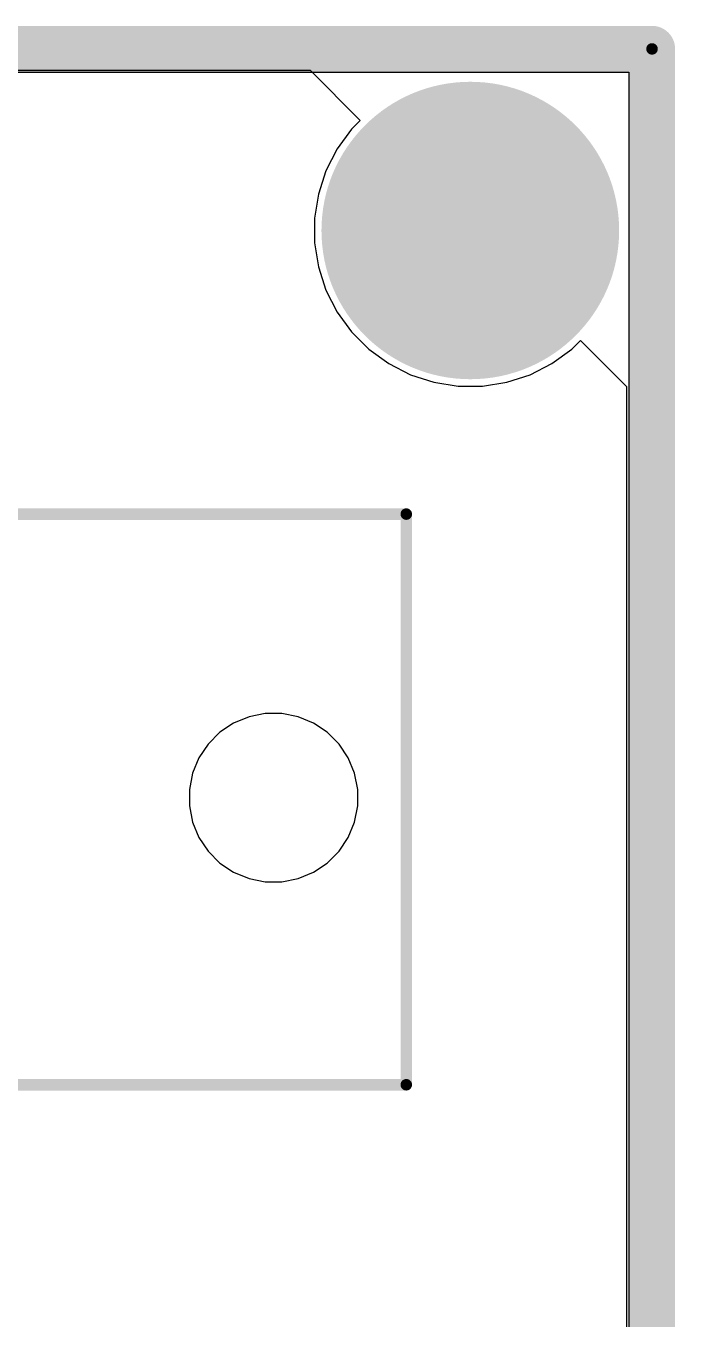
# Model space of a CAD drawing. Header units: millimetres. Extents: x -0.02 to 3.96, y -0.02 to 1.99.
# Drawn here: x 3.394 to 3.957, y 0.867 to 1.989 of the extents above; entities that cross this region are included whole.
import ezdxf

# ---------------------------------------------------------------- set-up
doc = ezdxf.new("R2010")
doc.units = ezdxf.units.MM
doc.header["$MEASUREMENT"] = 0
for name, color, linetype in [('BottomLayer', 5, 'Continuous'), ('BottomSolder', 6, 'Continuous'), ('InternalPlane1', 76, 'Continuous'), ('InternalPlane2', 16, 'Continuous'), ('Mechanical1', 6, 'Continuous'), ('MultiLayer', 9, 'Continuous'), ('PadHoleLayer', 156, 'Continuous'), ('TopLayer', 1, 'Continuous'), ('TopOverlay', 2, 'Continuous'), ('TopSolder', 216, 'Continuous')]:
    doc.layers.add(name, color=color, linetype=linetype)

# ---------------------------------------------------------------- blocks, each defined once
blk = doc.blocks.new('DB15_F______191_015_213_3')
at = {"layer": 'BottomSolder'}
h = blk.add_hatch(color=6, dxfattribs=at)
edge = h.paths.add_edge_path()
edge.add_arc((0.274, -0.056), 0.004, 0, 360)
at = {"layer": 'InternalPlane1'}
h = blk.add_hatch(color=76, dxfattribs=at)
edge = h.paths.add_edge_path()
edge.add_arc((0.274, -0.056), 0.083, 0, 360)
at = {"layer": 'InternalPlane2'}
h = blk.add_hatch(color=16, dxfattribs=at)
edge = h.paths.add_edge_path()
edge.add_arc((0.274, -0.056), 0.083, 0, 360)
at = {"layer": 'PadHoleLayer'}
h = blk.add_hatch(color=156, dxfattribs=at)
edge = h.paths.add_edge_path()
edge.add_arc((0.274, -0.056), 0.063, 0, 360)
at = {"layer": 'TopSolder'}
h = blk.add_hatch(color=216, dxfattribs=at)
edge = h.paths.add_edge_path()
edge.add_arc((0.274, -0.056), 0.004, 0, 360)
at = {"layer": 'TopOverlay', "const_width": 0.01}
for points in [[(-1.16, 0.19), (0.389, 0.19)], [(0.389, -0.305), (0.389, 0.19)], [(-1.16, -0.305), (0.389, -0.305)]]:
    blk.add_lwpolyline(points, dxfattribs=at)
at = {"layer": 'TopOverlay', "const_width": 0.005}
for points in [[(0.3865, 0.19, 1), (0.3915, 0.19, 1)], [(0.3865, 0.19, 1), (0.3915, 0.19, 1)], [(0.3865, -0.305, 1), (0.3915, -0.305, 1)], [(0.3865, -0.305, 1), (0.3915, -0.305, 1)]]:
    blk.add_lwpolyline(points, format="xyb", close=True, dxfattribs=at)

msp = doc.modelspace()

# ---------------------------------------------------------------- hatches: boundary and pattern name
at = {"layer": 'BottomLayer'}
h = msp.add_hatch(color=5, dxfattribs=at)
edge = h.paths.add_edge_path()
edge.add_arc((3.7795, 1.811), 0.125, 0, 360)
at = {"layer": 'BottomSolder'}
h = msp.add_hatch(color=6, dxfattribs=at)
edge = h.paths.add_edge_path()
edge.add_arc((3.7795, 1.811), 0.129, 0, 360)
at = {"layer": 'InternalPlane1'}
h = msp.add_hatch(color=76, dxfattribs=at)
edge = h.paths.add_edge_path()
edge.add_arc((3.7795, 1.811), 0.0825, 0, 360)
at = {"layer": 'InternalPlane2'}
h = msp.add_hatch(color=16, dxfattribs=at)
edge = h.paths.add_edge_path()
edge.add_arc((3.7795, 1.811), 0.0825, 0, 360)
at = {"layer": 'MultiLayer'}
h = msp.add_hatch(color=9, dxfattribs=at)
edge = h.paths.add_edge_path()
edge.add_arc((3.7795, 1.811), 0.125, 0, 360)
at = {"layer": 'PadHoleLayer'}
h = msp.add_hatch(color=156, dxfattribs=at)
edge = h.paths.add_edge_path()
edge.add_arc((3.7795, 1.811), 0.0625, 0, 360)
at = {"layer": 'TopLayer'}
h = msp.add_hatch(color=1, dxfattribs=at)
edge = h.paths.add_edge_path()
edge.add_arc((3.7795, 1.811), 0.125, 0, 360)
at = {"layer": 'TopSolder'}
h = msp.add_hatch(color=216, dxfattribs=at)
edge = h.paths.add_edge_path()
edge.add_arc((3.7795, 1.811), 0.129, 0, 360)

# ---------------------------------------------------------------- linework, layer by layer
at = {"layer": 'InternalPlane1'}
for p, q in [((0.0201, 1.9484), (3.9169, 1.9484)), ((3.9169, 1.9484), (3.9169, 0.0201))]:
    msp.add_line(p, q, dxfattribs=at)
at = {"layer": 'InternalPlane1', "const_width": 0.04}
for points in [[(0, 1.9685), (3.937, 1.9685)], [(3.937, 0), (3.937, 1.9685)]]:
    msp.add_lwpolyline(points, dxfattribs=at)
at = {"layer": 'InternalPlane1', "const_width": 0.02}
msp.add_lwpolyline([(3.927, 1.9685, 1), (3.947, 1.9685, 1)], format="xyb", close=True, dxfattribs=at)
msp.add_lwpolyline([(3.927, 1.9685, 1), (3.947, 1.9685, 1)], format="xyb", close=True, dxfattribs=at)
at = {"layer": 'InternalPlane2'}
for p, q in [((0.0201, 1.9484), (3.9169, 1.9484)), ((3.9169, 1.9484), (3.9169, 0.0201))]:
    msp.add_line(p, q, dxfattribs=at)
at = {"layer": 'InternalPlane2', "const_width": 0.04}
for points in [[(0, 1.9685), (3.937, 1.9685)], [(3.937, 0), (3.937, 1.9685)]]:
    msp.add_lwpolyline(points, dxfattribs=at)
at = {"layer": 'InternalPlane2', "const_width": 0.02}
msp.add_lwpolyline([(3.927, 1.9685, 1), (3.947, 1.9685, 1)], format="xyb", close=True, dxfattribs=at)
msp.add_lwpolyline([(3.927, 1.9685, 1), (3.947, 1.9685, 1)], format="xyb", close=True, dxfattribs=at)
at = {"layer": 'Mechanical1', "const_width": 0.01}
for points in [[(0, 1.9685), (3.937, 1.9685)], [(3.937, 0), (3.937, 1.9685)]]:
    msp.add_lwpolyline(points, dxfattribs=at)
at = {"layer": 'Mechanical1', "const_width": 0.005}
msp.add_lwpolyline([(3.9345, 1.9685, 1), (3.9395, 1.9685, 1)], format="xyb", close=True, dxfattribs=at)
msp.add_lwpolyline([(3.9345, 1.9685, 1), (3.9395, 1.9685, 1)], format="xyb", close=True, dxfattribs=at)
at = {"layer": 'TopLayer'}
for p, q in [((0.2965, 1.95), (3.6406, 1.95)), ((3.6406, 1.95), (3.6841, 1.9065)), ((3.6766, 1.899), (3.6641, 1.8818)), ((3.6841, 1.9065), (3.6766, 1.899)), ((3.6641, 1.8818), (3.6544, 1.8628)), ((3.6544, 1.8628), (3.6479, 1.8426)), ((3.6479, 1.8426), (3.6445, 1.8216)), ((3.6445, 1.8216), (3.6445, 1.8004)), ((3.6445, 1.8004), (3.6479, 1.7794)), ((3.6479, 1.7794), (3.6544, 1.7592)), ((3.6544, 1.7592), (3.6641, 1.7403)), ((3.6641, 1.7403), (3.6766, 1.7231)), ((3.6766, 1.7231), (3.6916, 1.7081)), ((3.6916, 1.7081), (3.7088, 1.6956)), ((3.8503, 1.6956), (3.8675, 1.7081)), ((3.8675, 1.7081), (3.875, 1.7156)), ((3.875, 1.7156), (3.915, 1.6756)), ((3.7088, 1.6956), (3.7277, 1.6859)), ((3.8313, 1.6859), (3.8503, 1.6956)), ((3.7277, 1.6859), (3.7479, 1.6793)), ((3.8111, 1.6793), (3.8313, 1.6859)), ((3.7479, 1.6793), (3.7689, 1.676)), ((3.7689, 1.676), (3.7902, 1.676)), ((3.7902, 1.676), (3.8111, 1.6793)), ((3.915, 1.6756), (3.915, 0.293)), ((3.6018, 1.392), (3.5877, 1.3892)), ((3.6162, 1.392), (3.6018, 1.392)), ((3.6303, 1.3892), (3.6162, 1.392)), ((3.5744, 1.3837), (3.5625, 1.3757)), ((3.5877, 1.3892), (3.5744, 1.3837)), ((3.6436, 1.3837), (3.6303, 1.3892)), ((3.6555, 1.3757), (3.6436, 1.3837)), ((3.5625, 1.3757), (3.5523, 1.3655)), ((3.6657, 1.3655), (3.6555, 1.3757)), ((3.5523, 1.3655), (3.5443, 1.3536)), ((3.6737, 1.3536), (3.6657, 1.3655)), ((3.5443, 1.3536), (3.5388, 1.3403)), ((3.6792, 1.3403), (3.6737, 1.3536)), ((3.5388, 1.3403), (3.536, 1.3262)), ((3.682, 1.3262), (3.6792, 1.3403)), ((3.536, 1.3262), (3.536, 1.3118)), ((3.682, 1.3118), (3.682, 1.3262)), ((3.536, 1.3118), (3.5388, 1.2977)), ((3.6792, 1.2977), (3.682, 1.3118)), ((3.5388, 1.2977), (3.5443, 1.2844)), ((3.6737, 1.2844), (3.6792, 1.2977)), ((3.5443, 1.2844), (3.5523, 1.2725)), ((3.6657, 1.2725), (3.6737, 1.2844)), ((3.5523, 1.2725), (3.5625, 1.2623)), ((3.6555, 1.2623), (3.6657, 1.2725)), ((3.5625, 1.2623), (3.5744, 1.2543)), ((3.6436, 1.2543), (3.6555, 1.2623)), ((3.5744, 1.2543), (3.5877, 1.2488)), ((3.5877, 1.2488), (3.6018, 1.246)), ((3.6018, 1.246), (3.6162, 1.246)), ((3.6162, 1.246), (3.6303, 1.2488)), ((3.6303, 1.2488), (3.6436, 1.2543))]:
    msp.add_line(p, q, dxfattribs=at)

# ---------------------------------------------------------------- block references
at = {"rotation": 360}
msp.add_blockref('DB15_F______191_015_213_3', (3.335, 1.375), dxfattribs=at)

doc.saveas('drawing.dxf')
